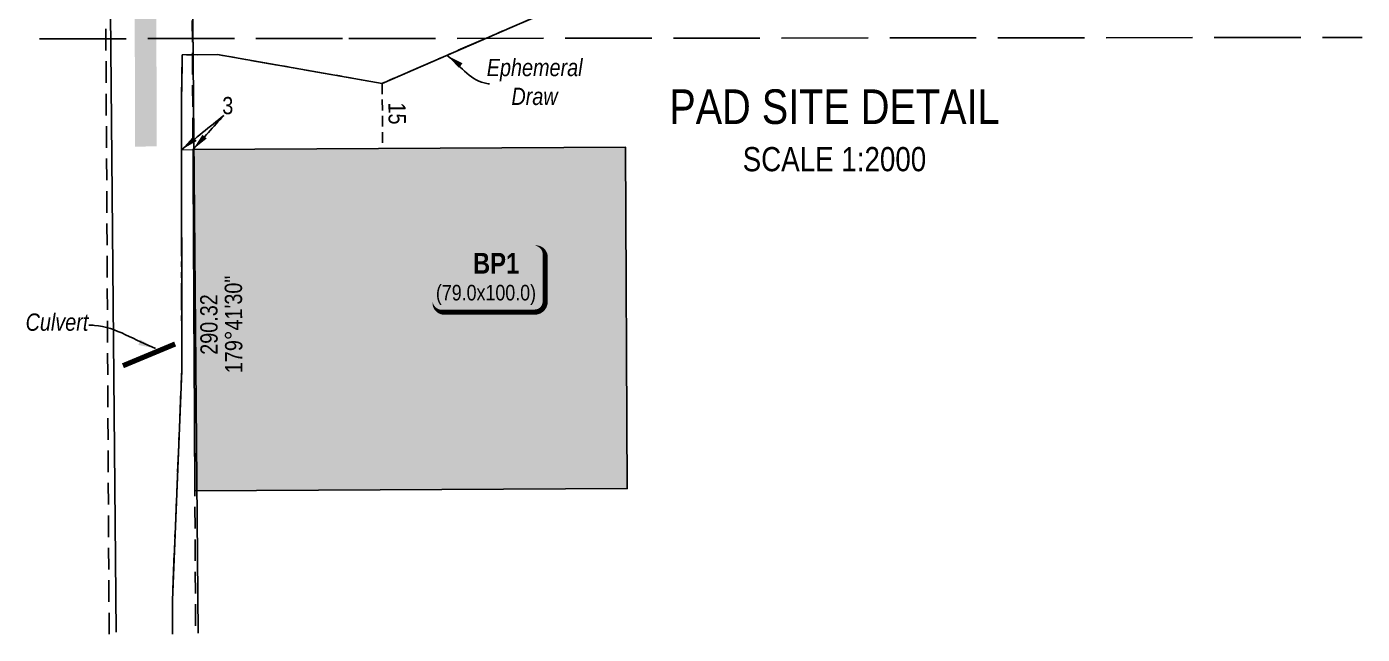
# Model space of a CAD drawing. Extents: x 493830 to 508605, y 6011694 to 6019262.
# Drawn here: x 507152 to 507923, y 6015893 to 6016244 of the extents above; entities that cross this region are included whole.
import ezdxf
from ezdxf.enums import TextEntityAlignment as Align

# ---------------------------------------------------------------- set-up
doc = ezdxf.new("R2010")
doc.units = 0
doc.header["$LTSCALE"] = 5
for name, pattern in [('foc-ACCESSROAD', [3.75, 2.5, -1.25]), ('foc-TIELINE', [1.875, 1.25, -0.625]), ('foc-TOPO-ephemeral', [6.25, 3.125, -0.625, 0.625, -0.625, 0.625, -0.625]), ('foc-UNSURVEYED', [12.5, 10, -2.5])]:
    doc.linetypes.add(name, pattern=pattern)
for name, color, linetype, lineweight in [('AS-GENERAL', 48, 'Continuous', 18), ('F-AR-T', 190, 'Continuous', 9), ('T-TIE-T', 201, 'Continuous', 18)]:
    doc.layers.add(name, color=color, linetype=linetype, lineweight=lineweight)
for name, color, linetype in [('AS-ROADS', 254, 'Continuous'), ('DETAIL-T', 7, 'Continuous'), ('F-AR', 190, 'foc-ACCESSROAD'), ('L-BD1', 253, 'Continuous'), ('L-USEC', 7, 'foc-UNSURVEYED'), ('P-TEMP-BLOCKS', 250, 'Continuous'), ('P-TEMP-BLUE', 146, 'Continuous'), ('T-DRAW', 143, 'foc-TOPO-ephemeral'), ('T-TIE', 201, 'foc-TIELINE'), ('T-WATER-T', 170, 'Continuous'), ('WETLAND', 143, 'Continuous')]:
    doc.layers.add(name, color=color, linetype=linetype)
doc.layers.add('P-TEMP-BLUE-H', color=7, linetype='Continuous', true_color=0x99e6ff)
doc.styles.add('80', font='ARIALN.TTF', dxfattribs={"height": 10})
doc.styles.add('80CG', font='ARIALN.TTF', dxfattribs={"height": 10})
doc.styles.add('80L', font='ARIALN.TTF', dxfattribs={"height": 10})
doc.styles.add('BOLD', font='ARIALNB.TTF')
doc.styles.add('foc-LtypeFont', font='ARIALN.TTF', dxfattribs={"height": 7.35})
doc.linetypes.add('foc-TOPO-flowdirection-NOLINE', pattern='A,0,[">",foc-LtypeFont,S=0.3,R=0,X=0,Y=-0.945],-20,[">",foc-LtypeFont,S=0.3,R=0,X=0,Y=-0.945],0', length=20)
doc.dimstyles.new('Compass 5 000', dxfattribs={"dimscale": 5, "dimtxt": 9, "dimasz": 2, "dimexe": 0.2, "dimexo": 0.0625, "dimgap": 0.5, "dimtad": 0, "dimtih": 1, "dimtoh": 1, "dimzin": 0, "dimdsep": 46, "dimtxsty": '80CG', "dimcen": 0.1, "dimse1": 1, "dimse2": 1, "dimclrd": 256, "dimclrt": 256, "dimaunit": 1, "dimadec": 4, "dimazin": 0, "dimtfac": 0.06, "dimtofl": 0, "dimtmove": 0, "dimatfit": 1, "dimfxl": 0.2, "dimtolj": 1, "dimtzin": 0, "dimlwd": -1, "dimarcsym": 0})

# ---------------------------------------------------------------- blocks, each defined once
blk = doc.blocks.new('*U590')
at = {"true_color": 0x99e6ff}
h = blk.add_hatch(color=141, dxfattribs=at)
edge = h.paths.add_edge_path()
edge.add_line((-26.5, -20), (26.5, -20))
edge.add_arc((26.5, -14), 6, 270, 360)
edge.add_line((32.5, -14), (32.5, 12.5))
edge.add_arc((26.5, 12.5), 6, 0, 90)
edge.add_line((26.5, 18.5), (-26.5, 18.5))
edge.add_arc((-26.5, 12.5), 6, 90, 180)
edge.add_line((-32.5, 12.5), (-32.5, -14))
edge.add_arc((-26.5, -14), 6, 180, 270)
at = {"color": 250, "flags": 128}
blk.add_lwpolyline([(-26.5, -20, 3, 3, 0), (26.5, -20, 3, 3, 0.414214), (32.5, -14, 3, 3, 0), (32.5, 12.5, 3, 0, 0.414214), (26.5, 18.5, 0, 0, 0), (-26.5, 18.5, 0, 0, 0.414214), (-32.5, 12.5, 0, 0, 0), (-32.5, -14, 0, 3, 0.414214)], format="xyseb", close=True, dxfattribs=at)
at = {"flags": 128}
blk.add_lwpolyline([(-20.67, -15.55, 0, 7.5, 0), (0, 0, 0, 0, 0)], format="xyseb", dxfattribs=at)
at = {"color": 250}
for tag, p, height, style in [('TEMP_AREA_W1_001', (-9.21, 2.24), 12, 'BOLD'), ('ENTER_TEXT_001', (-30.65, -13.24), 9, '80')]:
    blk.add_attdef(tag, p, '', height=height, dxfattribs=dict(at, style=style))

msp = doc.modelspace()

# ---------------------------------------------------------------- hatches: boundary and pattern name
at = {"layer": 'P-TEMP-BLUE-H'}
h = msp.add_hatch(color=256, dxfattribs=at)
h.dxf.hatch_style = 1
h.paths.add_polyline_path([(507248.901, 6015975.487), (507498.764, 6015976.83), (507497.703, 6016174.221), (507247.84, 6016172.878)])

# ---------------------------------------------------------------- linework, layer by layer
at = {"layer": 'AS-GENERAL', "const_width": 2.998, "flags": 128}
msp.add_lwpolyline([(507207.367, 6016047.841), (507237.52, 6016060.408)], dxfattribs=at)
at = {"layer": 'AS-ROADS', "const_width": 12.5, "flags": 128}
msp.add_lwpolyline([(507220.652, 6016174.581), (507219.837, 6016421.026), (507220.47, 6016642.978), (507221.892, 6016689.183), (507224.127, 6016725.018), (507228.105, 6016762.006), (507231.697, 6016778.121), (507239.732, 6016800.663), (507247.982, 6016818.951), (507258.645, 6016837.796), (507273.43, 6016859.063), (507297.625, 6016887.851), (507329.17, 6016921.136), (507347.82, 6016938.541), (507381.002, 6016968.721), (507405.35, 6016988.513), (507472.629, 6017044.975)], dxfattribs=at)
at = {"layer": 'F-AR'}
msp.add_lwpolyline([(507199.372, 6015892.58), (507195.148, 6016678.443, -0.0288787), (507195.45, 6016684.203), (507206.072, 6016780.279), (507249.969, 6016869.091), (507318.478, 6016946.149), (507436.989, 6017044.975)], format="xyb", dxfattribs=at)
msp.add_lwpolyline([(507515.019, 6017044.975), (507353.347, 6016910.157), (507291.787, 6016840.916), (507254.775, 6016766.033), (507245.121, 6016678.712), (507249.347, 6015892.58)], dxfattribs=at)
at = {"layer": 'F-AR-T', "flags": 128}
msp.add_lwpolyline([(507241.183, 6016172.734), (507255.195, 6016173.038)], dxfattribs=at)
at = {"layer": 'L-USEC'}
for p, q in [((507159.228, 6016236.861), (507337.899, 6016237.034)), ((507337.899, 6016237.034), (507923.45, 6016237.603))]:
    msp.add_line(p, q, dxfattribs=at)
at = {"layer": 'P-TEMP-BLUE', "flags": 128}
msp.add_lwpolyline([(507248.901, 6015975.487), (507498.764, 6015976.83), (507497.703, 6016174.221), (507247.84, 6016172.878)], close=True, dxfattribs=at)
at = {"layer": 'T-DRAW', "flags": 128}
msp.add_lwpolyline([(507236.052, 6015892.58), (507235.922, 6015912.291), (507241.32, 6016045.083), (507241.155, 6016199.263), (507241.632, 6016227.546), (507262.055, 6016227.758), (507357.172, 6016211.083), (507455.565, 6016253.818), (507545.45, 6016276.678), (507622.71, 6016308.691)], dxfattribs=at)
at = {"layer": 'T-DRAW', "linetype": 'foc-TOPO-flowdirection-NOLINE', "flags": 128}
msp.add_lwpolyline([(507622.71, 6016308.691), (507545.45, 6016276.678), (507455.565, 6016253.818), (507357.172, 6016211.083), (507262.055, 6016227.758), (507241.632, 6016227.546), (507241.155, 6016199.263), (507241.32, 6016045.083), (507235.922, 6015912.291), (507236.052, 6015892.58)], dxfattribs=at)
at = {"layer": 'T-TIE', "flags": 128}
msp.add_lwpolyline([(507357.172, 6016211.083), (507357.374, 6016173.467)], dxfattribs=at)
at = {"layer": 'WETLAND'}
for points in [[(507196.8, 6016631.722), (507203.522, 6015893.734)], [(507250.899, 6015893.144), (507244.383, 6016621.136)]]:
    msp.add_lwpolyline(points, dxfattribs=at)

# ---------------------------------------------------------------- block references
at = {"layer": 'P-TEMP-BLOCKS', "xscale": 0.99946605, "yscale": 0.99946605, "zscale": 0.99946605}
msp.add_blockref('*U590', (507418.821, 6016098.832), dxfattribs=at).add_auto_attribs({'TEMP_AREA_W1_001': 'BP1', 'ENTER_TEXT_001': '(79.0x100.0)'})

# ---------------------------------------------------------------- texts
at = {"layer": 'AS-GENERAL', "insert": (507151.124, 6016078.046), "char_height": 9.99466, "attachment_point": 1, "style": '80L'}
msp.add_mtext_dynamic_manual_height_columns('{\\fArial Narrow|b0|i1|c0|p34;Culvert}', width=32.21673, gutter_width=49.973, heights=[0], dxfattribs=at)
at = {"layer": 'DETAIL-T', "color": 3, "insert": (507618.458, 6016183.83), "char_height": 19.98932, "width": 216.99222, "attachment_point": 5, "style": '80CG'}
msp.add_mtext('PAD SITE DETAIL\\P{\\H0.7x;SCALE 1:2000}', dxfattribs=at)
at = {"layer": 'L-BD1', "style": '80L'}
for s, p in [('179°41\'30"', (507271.276, 6016071.74)), ('290.32', (507257.034, 6016071.664))]:
    msp.add_text(s, height=9.9947, rotation=90.307778, dxfattribs=at).set_placement(p, align=Align.MIDDLE_CENTER)
at = {"layer": 'T-TIE-T', "style": '80L'}
msp.add_text('3', height=9.995, dxfattribs=at).set_placement((507267.95, 6016198.244), align=Align.MIDDLE_CENTER)
msp.add_text('15', height=9.9947, rotation=270.307967, dxfattribs=at).set_placement((507365.809, 6016193.663), align=Align.MIDDLE_CENTER)
at = {"layer": 'T-WATER-T', "insert": (507420.987, 6016225.244), "char_height": 10, "attachment_point": 1, "style": '80L'}
msp.add_mtext_dynamic_manual_height_columns('\\pi-3.43281;{\\fArial Narrow|b0|i1|c0|p34;Ephemeral \\P\\pi10.8339;Draw}', width=48.4618, gutter_width=50, heights=[0], dxfattribs=at)

# ---------------------------------------------------------------- leaders
at = {"layer": 'AS-GENERAL', "path_type": 1}
msp.add_leader([(507226.213, 6016057.855), (507190.959, 6016071.172), (507187.672, 6016071.361)], dimstyle='Compass 5 000', override={"dimgap": 0.5, "dimtad": 0}, dxfattribs=at)
at = {"layer": 'T-TIE-T', "path_type": 1}
for points in [[(507241.183, 6016172.734), (507265.587, 6016192.495)], [(507247.84, 6016172.878), (507265.587, 6016192.495)]]:
    msp.add_leader(points, dimstyle='Compass 5 000', override={"dimgap": 0.5, "dimtad": 0}, dxfattribs=at)
at = {"layer": 'T-WATER-T', "path_type": 1}
msp.add_leader([(507394.522, 6016227.306), (507416.127, 6016211.308), (507419.179, 6016210.743)], dimstyle='Compass 5 000', override={"dimgap": 0.5, "dimtad": 0}, dxfattribs=at)

doc.saveas('drawing.dxf')
